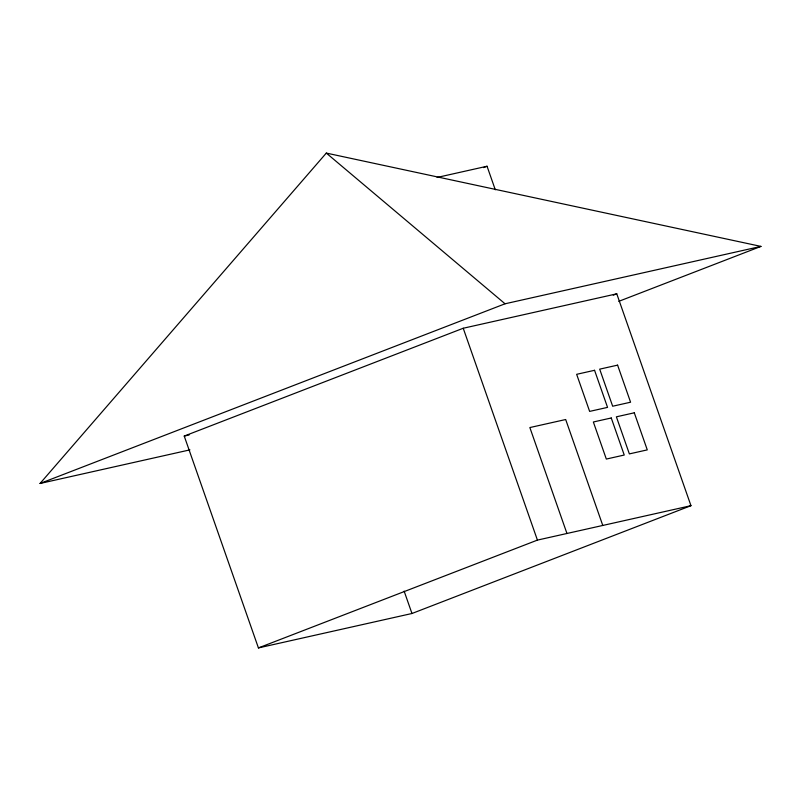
<?xml version="1.0" encoding="UTF-8"?>
<svg xmlns="http://www.w3.org/2000/svg" width="801" height="801" viewBox="0 0 801 801"><rect width="100%" height="100%" fill="white"/><g stroke="black" fill="none" stroke-linecap="round" stroke-linejoin="round"><path stroke-width="1.2" d="M189.937 449.862L40.05 483.474L326.307 153.081L760.95 246.398L618.773 301.346M483.564 167.599L487.048 166.248L495.288 189.787M40.05 483.474L505.051 303.789L760.95 246.398M184.23 436.064L463.228 328.25L616.77 293.817L690.963 505.681L411.964 613.496L258.423 647.919L184.23 436.064L189.106 434.973M613.266 295.168L616.77 293.817M258.423 647.919L537.421 540.104L690.963 505.681M437.086 177.452L487.048 166.248M326.307 153.081L505.051 303.789M602.783 525.456L565.686 419.524L529.861 427.554L566.958 533.486M463.228 328.25L537.421 540.104M404.135 591.128L411.964 613.496M594.562 370.302L576.65 374.317L589.636 411.394L607.548 407.379L594.562 370.302M617.601 365.136L599.689 369.151L612.665 406.227L630.577 402.212L617.601 365.136M611.263 417.972L593.351 421.987L606.327 459.063L624.239 455.038L611.263 417.972M634.292 412.805L616.38 416.82L629.366 453.897L647.278 449.882L634.292 412.805"/></g></svg>
